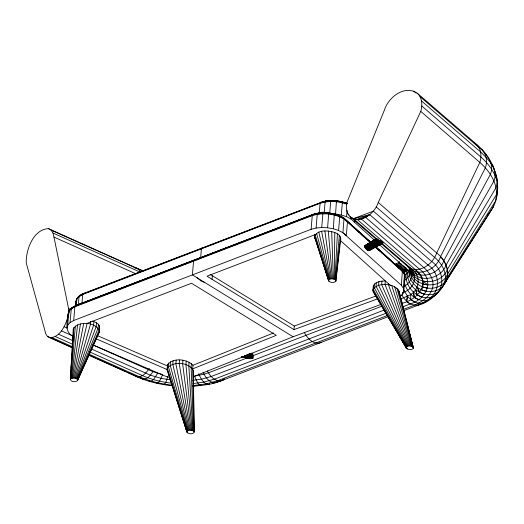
<?xml version="1.0" encoding="UTF-8"?>
<svg xmlns="http://www.w3.org/2000/svg" width="524" height="524" viewBox="0 0 524 524"><rect width="100%" height="100%" fill="white"/><g stroke="black" fill="none" stroke-linecap="round" stroke-linejoin="round"><path stroke-width="0.79" d="M335.917 280.956L335.517 280.006L334.24 279.22L334.79 232.512C328.43 230.514 317.865 229.171 314.459 236.376L328.62 280.785C330.159 282.829 334.528 283.333 335.917 280.956L340.777 238.721C340.744 235.433 337.436 233.645 334.79 232.512M334.967 279.58L337.404 233.789M70.334 379.487L73.255 329.026C78.096 320.4 96.462 321.913 99.573 331.371L77.526 380.607C75.646 382.317 71.231 382.101 70.334 379.487L73.884 327.389M70.616 376.743L71.022 370.285M71.179 367.868L71.533 362.215M71.736 358.992L72.043 354.145M72.299 350.111L72.554 346.076M72.862 341.235L73.118 337.201M73.229 336.316C64.144 332.406 67.282 321.828 68.009 314.217L69.142 312.684M66.856 327.939L67.714 325.096L69.017 310.85L72.194 307.542L75.718 305.558L313.496 214.251L319.109 213.203L315.54 214.1M67.714 325.096L70.052 322.561L71.343 308.328L73.746 307.13M70.052 322.561L73.707 320.498L74.86 306.776L75.718 305.558L314.112 214.205L314.826 214.283M75.502 305.99C76 303.422 75.318 299.512 77.781 297.835M76.15 305.597C75.679 301.713 76.681 295.523 81.554 295.097M70.511 379.029L70.923 378.623L75.358 325.941M78.279 305.505L79.032 296.532C80.041 294.671 82.74 293.479 84.855 293.237M81.941 303.442L82.694 294.468L83.539 293.42M90.718 321.363L90.482 324.238L75.155 378.145L73.249 377.974L70.923 378.623M92.335 321.114L93.888 321.579L93.586 325.168L76.026 378.407L77.303 379.193L77.526 380.607M93.888 321.579L96.501 322.849L96.2 326.439L76.759 378.767M96.501 322.849L98.453 324.382L98.152 327.972L77.303 379.193M98.453 324.382L99.599 326.066L99.298 329.655L77.624 379.664M273.6 332.95L193.002 365.254C186.832 358.973 173.568 357.414 167.601 364.586L167.156 369.571L96.174 338.838M168.662 363.027L168.361 366.617L187.153 430.951L186.806 431.861C188.096 434.2 192.413 434.553 194.116 432.51L193.395 370.501C188.791 362.136 173.379 360.885 167.3 368.176L167.123 369.872L186.806 431.861M170.536 361.711L170.234 365.3L187.677 430.577L187.153 430.951M173.09 360.735L172.789 364.324L188.398 430.309L187.677 430.577M176.156 360.152L175.854 363.741L189.256 430.145C190.972 430.053 193.389 430.237 194.162 432.038M179.522 360.008L179.221 363.597L190.192 430.106M182.955 360.316L182.653 363.905L191.155 430.191M186.23 361.049L185.922 364.639L192.072 430.394M189.112 362.163L188.81 365.752L192.878 430.708M191.417 363.577L191.116 367.167L193.526 431.101M200.646 257.756L201.393 248.867L201.773 248.088L202.716 247.721M192.976 365.195L192.701 368.844L276.312 335.334L191.529 283.248L86.244 323.688M212.05 279.305L212.351 275.716M377.771 298.791L293.971 329.635L294.272 326.046L210.085 274.321M73.707 320.498L311.112 229.302L312.258 215.58L312.618 214.689L313.496 214.251M314.642 234.221L314.459 236.376L328.62 280.785M311.112 229.302L316.083 228.051L317.236 214.329C320.564 210.072 329.642 213.661 334.292 213.903L333.349 228.785C338.072 230.134 343.03 231.936 346.299 235.767L347.451 222.052M319.201 213.877L320.092 203.273C327.303 198.458 339.087 200.594 347.104 203.384L341.596 201.688L340.816 202.074M316.083 228.051L321.71 227.527L322.928 213.32L323.341 212.6L324.022 213.058M324.179 212.626L325.155 201.583L325.967 200.993L326.911 201.216M333.349 228.785L327.598 227.783L328.771 212.829L321.441 212.986M329.668 213.74L330.755 201.072L331.155 200.515L331.83 201.111M374.594 240.267L350.87 218.934L346.528 216.674L341.307 214.991L335.556 213.988L336.46 200.993M338.576 230.468L339.729 216.753L339.559 215.829L338.38 215.207L343.81 218.043L370.723 242.245M341.307 214.991L342.336 202.755L342.264 201.989L341.596 201.688M346.528 216.674L347.078 210.15M350.87 218.934L351.008 217.303M354.257 221.98L354.46 219.53M413.462 347.798L412.178 346.469L409.493 345.866L385.029 284.539L385.33 280.949C381.118 281.047 375.741 281.46 373.409 285.528L372.931 290.813L373.645 292.53L406.31 348.1C408.052 349.836 411.746 350.281 413.416 348.27L399.196 291.442C394.598 283.078 379.186 281.827 373.108 289.117L372.931 290.813L406.31 348.1M374.47 283.969L374.169 287.558L406.454 346.711L406.107 347.622M376.343 282.659L376.042 286.248L406.978 346.338L406.454 346.711M378.898 281.676L378.597 285.266L407.698 346.069L409.493 345.866M381.963 281.093L381.662 284.683L408.556 345.906M388.579 283.412L388.461 284.846L410.456 345.951M400.094 296.774L402.72 294.2L403.834 291.285L403.349 288.226L401.305 285.233L402.406 270.987L375.721 246.712M402.72 294.2L402.858 292.589M403.349 288.226L404.502 274.511L404.155 273.443L402.144 270.502L375.407 246.457M403.834 291.285L404.921 277.006L404.436 273.967L401.043 269.69M410.901 273.836L409.264 271.445L409.539 268.177M335.517 280.006L339.356 235.315M167.601 364.586L167.457 365.981L97.222 335.57M193.395 370.501L193.454 388.5M373.232 287.224L373.409 285.528M399.019 293.139L399.196 291.442M335.74 281.421L340.502 236.999M71.546 378.302L77.591 324.782M376.094 239.193L350.196 216.831C346.004 212.908 345.729 206.613 347.333 201.419L384.367 110.158C388.317 97.425 404.515 84.456 417.386 93.279L476.388 144.218C494.342 159.113 503.97 185.522 493.097 207.347L445.492 282.076C439.4 293.329 419.672 313.529 406.716 301.392L407.384 296.099L403.676 289.916M417.386 93.279C422.324 97.896 422.639 105.298 420.752 111.402L378.256 202.48C375.184 211.624 367.01 218.822 357.178 219.438L361.364 218.98L419.547 269.205C435.274 280.733 426.405 299.25 410.154 303.972L406.722 301.392L407.384 296.099C419.272 292.051 422.416 275.834 411.392 268.805L381.76 243.221M401.371 303.448C417.576 300.095 432.516 282.744 415.283 269.598L357.171 219.438L353.366 218.704L350.196 216.831L353.366 218.704L378.675 240.555M72.338 378.079L80.427 323.996M495.324 173.136C499.071 182.011 497.407 191.817 495.606 200.954L447.103 277.969L444.843 281.833L443.271 285.835C437.992 292.038 428.717 292.962 421.532 289.811C425.429 282.619 421.086 274.262 415.277 269.598L411.392 268.805L408.17 266.88L381.033 243.45M497.243 185.463L497.459 184.003L496.929 182.575M67.937 316.548L68.579 312.684L68.546 308.512L53.972 237.071L52.99 233.042L51.129 230.167L48.516 228.647C33.379 229.126 25.774 250.007 26.239 262.95L45.811 333.932L47.396 336.375L49.616 337.666L72.77 348.047M73.249 377.974L83.67 323.629M88.458 355.082L137.019 376.848C147.978 381.642 159.735 384.374 171.597 385.716L172.121 383.896M404.286 274.15L404.744 272.054L406.585 268.399M408.393 269.873C402.347 288.652 433.636 305.492 442.924 286.006L493.097 207.347L493.608 205.185M74.212 378.001L87.095 323.708M167.732 376.324L165.82 382.402L164.078 384.695M68.546 313.169L69.384 310.385M76.183 303.383L75.842 301.909L77.211 298.189M67.806 317.321C65.225 325.81 59.952 337.731 49.616 337.666M376.317 238.571L364.652 245.88L365.13 247.8L366.702 249.666L368.346 250.695L369.099 250.276M99.246 329.426L99.665 328.332M340.358 239.815L340.777 238.721M328.548 280.301C329.498 278.283 332.458 278.663 334.24 279.22M442.931 286.006C451.996 275.762 446.651 260.435 436.721 252.948L378.256 202.48M495.966 198.013L496.804 195.871L496.713 194.358M77.434 380.273L80.663 372.885M81.633 370.664L82.281 369.191M82.93 367.71L83.899 365.497M77.703 380.142L99.573 331.371L99.599 326.066M420.097 96.678L479.159 147.663C486.056 151.901 488.041 160.482 485.362 167.804L440.52 256.662C436.577 270.345 415.598 279.063 406.755 265.124M402.818 272.159L404.227 269.231M406.683 268.452L404.751 272.048L407.836 269.388L406.958 270.325M156.728 383.26L158.032 382.854L159.538 381.177L162.735 374.522L157.717 373.232L153.493 379.612L151.456 381.158L149.648 381.439L148.692 380.765M438.057 292.078C432.726 298.693 424.519 301.785 417.078 305.551M149.261 368.444C146.543 372.557 142.482 377.444 137.019 376.848L134.891 375.597L140.399 377.824M409.008 270.757L407.731 272.709L404.371 275.821M157.717 373.232L152.956 371.673C150.565 375.027 147.604 379.54 142.934 379.245L141.087 378.105M76.701 299.066L80.015 295.412M78.548 297.547L80.703 295.202M68.867 311.38L71.205 308.839L74.86 306.776L312.258 215.58C322.712 212.449 334.581 213.491 344.065 219.006L370.828 243.071M192.727 386.26C203.423 385.232 215.298 384.439 224.606 378.859M394.611 264.476L398.364 262.76L399.517 261.633M421.073 303.527L420.097 304.444L403.382 310.817M426.464 301.045C420.399 306.258 411.622 301.483 407.384 296.099L400.559 299.001M404.744 272.054L403.434 272.834L406.952 270.325C401.6 285.364 419.495 303.658 434.337 295.922C446.107 287.067 442.963 269.395 431.763 261.561L373.376 211.152L353.359 218.704L357.171 219.438L369.754 214.689L428.075 265.046C440.867 273.521 440.71 293.335 426.7 300.507C415.617 301.994 406.159 291.907 404.214 281.657M404.004 280.871C407.96 278.296 411.196 273.764 410.266 268.845M76.373 300.973L76.963 300.553M361.364 218.98L365.654 217.362L369.754 214.689L353.366 218.704M376.186 238.734L365.975 245.33L376.121 238.839M376.487 238.702L364.652 245.88L375.957 238.721M376.802 238.636L364.547 246.182L377.051 238.879M377.07 239.114L364.593 246.627L378.118 239.029M403.886 286.432C410.397 283.379 414.314 275.27 410.331 268.72M431.213 297.724L432.477 296.97M377.863 239.507L364.789 247.177L378.295 239.881M370.488 249.47L371.876 248.658M380.267 240.614L365.13 247.8L378.459 240.189M79.17 296.073L84.128 293.276M79.032 296.532L82.694 294.468L320.092 203.273C328.777 200.594 338.314 201.072 346.809 204.203M76.314 305.354L71.677 307.896L69.017 310.85L68.009 314.217L68.349 315.697M71.343 308.328L74.984 306.271L312.376 215.082C322.777 211.965 334.587 212.999 344.026 218.488L342.912 232.728L401.305 285.233M75.063 306.383L77.041 305.269M368.988 250.577L376.108 246.581M377.535 245.782L381.806 243.385M369.806 249.889L376.9 245.972M378.315 245.186L379.736 244.407M382.363 243.359L368.732 250.721L383.103 243.097M365.13 247.8L379.317 240.392M368.346 250.695L382.54 243.287M397.002 265.937L401.207 263.991L399.799 263.349L395.816 265.183M401.836 265.046L397.369 267.017M403.211 265.707L398.436 267.836M404.351 266.461L399.426 268.674M405.373 267.22L400.31 269.5M406.264 267.967L401.843 270.03M402.484 270.81L405.884 269.277M333.015 214.028L334.076 213.753M380.876 240.686L365.582 248.448L380.751 241.394M382.422 243.103L367.855 250.498L383.031 242.835M381.4 241.466L366.119 249.083L382.035 241.708M382.579 242.527L367.298 250.144L382.494 242.789M381.983 242.095L366.702 249.666L381.911 242.52M402.452 292.877C415.146 288.645 418.997 275.12 408.163 266.244C415.86 281.565 439.066 275.48 443.749 260.841L490.392 174.309C494.525 164.68 487.746 156.126 481.667 149.366M193.376 376.717L293.086 336.755L380.856 304.451M209.764 383.823L208.369 384.374L206.056 383.889L192.898 385.592L194.221 386.201M83.1 293.669L321.919 202.172L82.812 294.023M75.273 305.865L312.618 214.689C319.673 212.443 327.264 212.58 334.436 214.178M107.708 293.84L110.001 292.962M114.586 291.2L116.878 290.322M152.798 276.521L155.091 275.637M159.676 273.882L161.968 272.997M196.362 259.786L198.655 258.908M234.575 245.108L236.868 244.23M272.788 230.429L275.087 229.551M279.672 227.789L281.964 226.905M315.854 234.385L207 276.2L293.971 329.635M247.236 357.899L208.329 372.839L203.987 374.228L194.463 376.114L197.764 383.09L199.624 384.937L201.452 385.5M252.575 355.848L381.485 306.33M384.564 309.9L211.172 376.507L201.399 379.199L192.786 380.391M386.62 313.011L214.316 379.199L203.679 382.127L193.127 383.535M402.537 306.9L410.154 303.972M387.845 315.317L217.565 380.725L206.056 383.889C202.395 381.662 200.266 377.693 198.825 373.782M403.008 309.494C414.15 305.309 428.449 300.914 432.542 288.272C434.632 280.333 429.752 272.624 423.909 267.653L365.654 217.362M388.153 316.66L220.689 380.994C214.571 381.177 209.954 375.963 207.334 370.959M406.978 346.338L407.698 346.069M223.479 379.972L214.879 382.841C209.05 382.677 205.316 377.103 203.122 372.302M294.272 326.046L375.787 296.047M321.788 342.211C314.367 345.906 307.208 338.445 304.221 332.229M320.446 202.5C329.21 199.768 338.838 200.41 347.379 203.639M322.666 201.982L326.406 201.039M320.203 202.834C328.843 200.168 338.334 200.646 346.79 203.757M312.998 214.414L318.592 213.078M212.757 383.005L217.362 381.924M320.812 202.277L321.31 202.166M188.398 430.309L189.256 430.145M420.752 111.402L479.84 162.42C489.03 170.516 496.759 181.677 496.588 194.371L447.738 273.738C441.156 290.761 411.53 287.558 410.233 268.891C414.55 286.189 441.588 285.259 447.385 269.434L496.045 187.677L497.25 182.503C495.003 172.403 488.565 163.848 480.947 157.082L421.84 106.058M195.576 259.734L193.946 260.277L193.559 261.181L192.406 274.897L293.086 336.755M325.614 201.065L331.351 200.587M330.022 200.928L331.581 200.784M317.793 213.203L323.544 212.62M415.283 269.598C425.128 269.591 433.551 261.915 436.721 252.948L479.84 162.42C482.021 155.792 481.229 146.72 474.489 143.085M134.786 268L136.319 268.006L143.478 270.908M409.997 271.714C411.569 287.604 434.861 294.219 444.843 281.833C447.313 272.46 441.608 263.317 434.704 257.435L376.278 206.987M330.985 200.574L336.611 200.81M323.17 212.705L328.797 212.947M332.609 213.864L335.556 213.988M321.71 227.527L327.598 227.783M364.914 245.743L365.3 245.769M346.187 203.168L346.705 203.227M249.548 353.464L252.738 353.877M341.321 217.06L343.423 217.67L370.887 242.37M427.748 281.788L422.829 281.126L428.016 285.023L423.071 284.087M170.536 379.946L161.143 378.335L150.395 375.197L91.183 348.866M171.446 383.162C161.516 382.016 151.691 379.631 142.521 375.623L89.611 351.905M171.859 385.14C160.803 383.889 149.838 381.328 139.62 376.854L88.883 354.113M251.232 353.418L252.817 353.654M248.428 354.067L253.249 354.814M251.179 353.222L252.771 353.484M336.532 200.803L342.113 201.766M328.725 212.842L334.292 213.903M329.452 213.117L333.428 213.812L339.559 215.829M249.476 353.864L252.633 354.434M246.863 354.61L253.112 355.737M246.156 355.292L253.223 356.726M248.291 354.434L253.02 355.423M241.485 356.674L244.643 357.335M242.062 356.687L246.863 357.722M204.38 282.253L201.216 281.1L197.031 277.687M242.18 356.988L248.402 358.436M246.909 354.958L253.203 356.431M242.003 356.923L248.297 358.396M241.964 356.975L249.011 358.691M422.632 286.988L427.538 288.213M246.162 355.606L253.23 357.394M241.905 356.798L249.758 358.783M244.518 355.96L253.151 358.246M242.723 356.68L250.57 358.763M243.614 356.392L252.247 358.717M241.931 356.503L249.778 358.632M243.588 356.51L250.616 358.554M244.57 355.423L253.177 357.99M244.485 356.143L252.286 358.488M169.769 377.483L164.942 376.029L92.82 344.799M75.155 378.145L76.026 378.407M426.326 291.305C417.091 289.503 408.733 281.296 409.054 271.511M341.235 201.825L343.403 202.526M333.781 213.72L339.283 215.515M419.757 292.51L417.143 287.263L419.763 292.51L424.388 294.259M142.62 271.019L51.129 230.167M152.956 371.673L93.396 345.172M398.364 262.76L399.799 263.349M48.516 228.647L136.319 268.006L138.821 269.48L140.249 271.753M52.99 233.042L139.862 271.989M53.972 237.071L135.598 273.666M68.546 308.512L70.773 309.507M64.105 326.721L67.079 328.057M61.432 330.841L73.327 336.172M58.439 334.188L73.321 340.862M55.334 336.532L72.469 344.216M52.321 337.718L72.469 346.75M47.396 336.375L51.103 338.032M52.583 338.701L65.186 344.347M66.672 345.015L71.86 347.34M88.916 354.984L95.591 357.977M97.071 358.645L111.9 365.294M113.387 365.955L125.989 371.608M127.476 372.269L134.144 375.263M417.359 295.051L415.539 289.72L417.366 295.045L421.761 297.043M338.89 215.305L343.423 217.67L344.026 218.488M414.36 297.396L413.357 292.025L414.366 297.39L418.473 299.617M396.137 263.913L400.736 266.991L404.017 270.246M414.563 301.948L410.803 299.518L410.626 294.161M413.659 91.071L416.115 93.193M421.624 101.034L480.711 152.052C488.309 159.394 498.606 169.396 493.968 180.957L446.048 265.118C440.939 279.908 416.56 284.087 409.879 268.465M347.884 213.943L349.115 215.004M379.035 244.263L409.264 271.445M342.873 217.375L370.972 242.723M375.204 246.529L402.406 270.987M342.165 217.172L343.377 218.259M345.349 220.034L348.211 222.615M356.805 230.337L358.613 231.968M361.029 234.136L364.042 236.848M365.752 238.381L366.964 239.468M377.241 248.717L379.723 250.944M381.479 252.522L382.684 253.609M392.967 262.858L395.397 265.046M397.199 266.664L399.019 268.295M375.086 246.902L402.458 271.517L404.502 274.511L404.986 277.563M340.168 240.306L390.694 285.737M403.657 272.945L404.155 273.443M404.122 275.873L404.626 276.443L404.273 274.19M406.716 301.392L403.611 297.829L401.777 294.757M491.656 164.143L493.025 165.853L495.056 172.442M418.106 272.362L420.327 275.231M402.19 271.367L402.956 272.487M314.734 238.093L315.88 239.776M378.898 300.507L379.717 301.922M384.629 310.398L385.861 312.52M388.317 316.758L389.548 318.88M390.367 320.288L393.229 325.24M394.048 326.649L395.279 328.771M396.098 330.186L396.917 331.594M397.736 333.009L406.748 348.552M373.108 289.117L406.159 347.143M406.598 347.523L407.39 348.951M167.123 369.872L167.844 371.582M391.729 285.58L411.373 346.154M168.086 372.361L187.009 432.339M316.607 242.081L318.297 247.459M319.751 252.064L321.926 258.98M322.895 262.052L325.555 270.502M326.039 272.035L328.941 281.257M167.3 368.176L186.858 431.383M315.088 234.732L328.718 279.842M182.994 418.087L184.166 421.958M185.103 425.056L187.448 432.791M394.618 286.694L412.178 346.469M316.568 233.285L329.137 279.436M396.917 288.108L412.827 346.862M406.421 321.494L407.043 323.858M407.449 325.43L413.416 348.27M398.482 289.726L413.266 347.314M318.795 232.125L329.76 279.115M321.631 231.339L330.552 278.892M73.255 329.026L73.53 330.749M324.873 230.973L331.463 278.788M328.299 231.058L332.419 278.814M331.685 231.582L333.369 278.958M193.611 425.652L193.749 430.512M192.675 368.785L193.965 431.553M193.618 399.091L194.077 430.066M440.527 256.655A75.692 37.387 4.8 0 1 445.498 282.076M404.397 269.316L402.877 272.185L404.404 269.31M489.102 213.458L488.014 214.611L489.102 213.458"/></g></svg>
